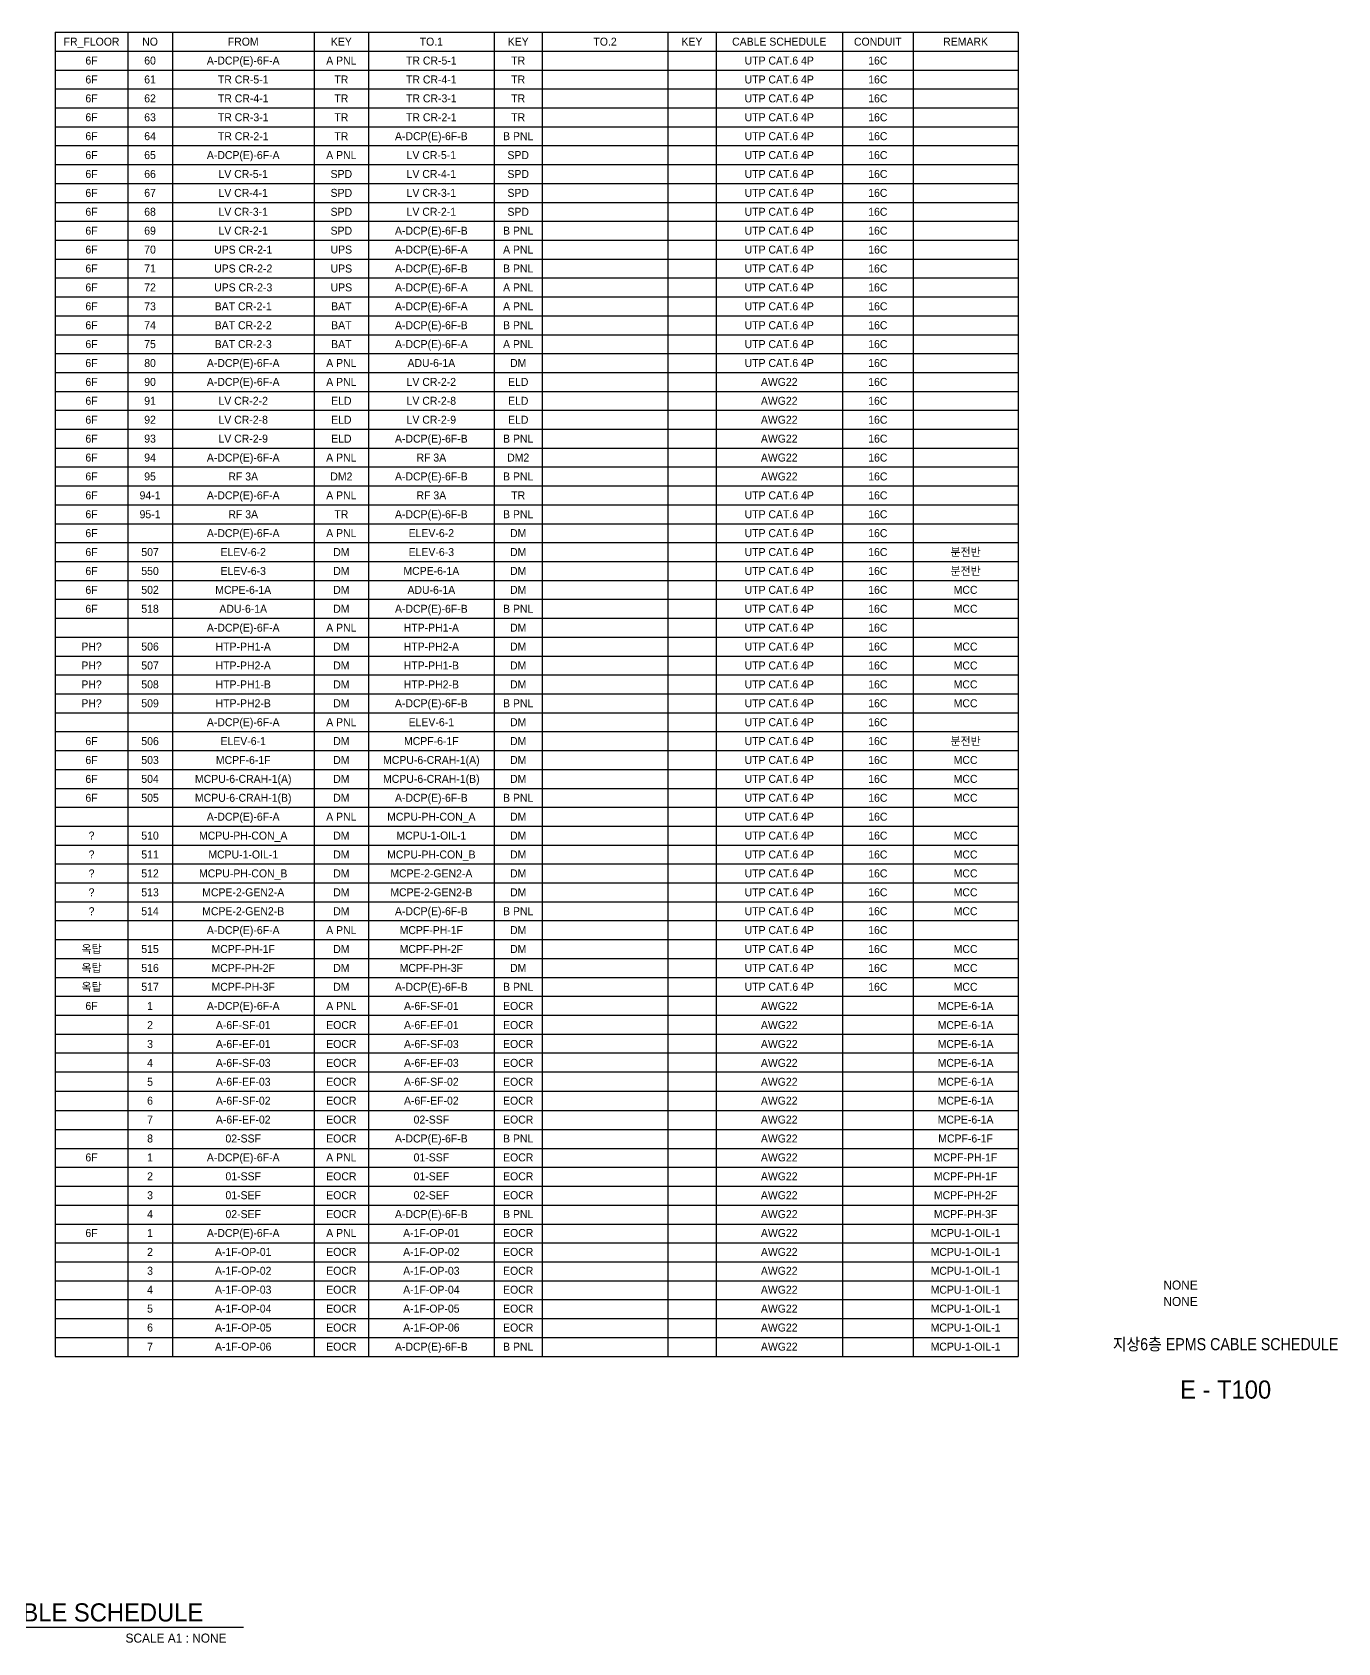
# Model space of a CAD drawing. Header units: millimetres. Extents: x 89450 to 753248, y -530175 to 1209785.
# Drawn here: x 435920 to 500635, y 717594 to 797425 of the extents above; entities that cross this region are included whole.
import ezdxf
from ezdxf.enums import TextEntityAlignment as Align

# ---------------------------------------------------------------- set-up
doc = ezdxf.new("R2010")
doc.units = ezdxf.units.MM
doc.header["$LTSCALE"] = 150
for name, color, linetype in [('-----29 Cable Schedule', 1, 'Continuous'), ('-----30 Text', 2, 'Continuous'), ('-----41 Drawing Title', 2, 'Continuous'), ('-----42 Drawing Number', 2, 'Continuous'), ('-----43 Drawing Scale', 3, 'Continuous')]:
    doc.layers.add(name, color=color, linetype=linetype)
doc.styles.add('ELEC', font='')
doc.styles.get('ELEC').set_extended_font_data('Dotum')

msp = doc.modelspace()

# ---------------------------------------------------------------- linework, layer by layer
at = {"layer": '-----29 Cable Schedule'}
for p, q in [((437065, 797425), (437065, 796488)), ((437065, 797425), (484784, 797425)), ((440657, 797425), (440657, 796488)), ((442866, 797425), (442866, 796488)), ((449893, 797425), (449893, 796488)), ((452592, 797425), (452592, 796488)), ((458816, 797425), (458816, 796488)), ((461203, 797425), (461203, 796488)), ((467428, 797425), (467428, 796488)), ((469815, 797425), (469815, 796488)), ((476084, 797425), (476084, 796488)), ((479586, 797425), (479586, 796488)), ((484784, 797425), (484784, 796488)), ((437065, 796488), (437065, 731792)), ((437065, 796488), (484784, 796488)), ((437065, 796488), (484784, 796488)), ((440657, 796488), (440657, 731792)), ((442866, 796488), (442866, 731792)), ((449893, 796488), (449893, 731792)), ((452592, 796488), (452592, 731792)), ((458816, 796488), (458816, 731792)), ((461203, 796488), (461203, 731792)), ((467428, 796488), (467428, 731792)), ((469815, 796488), (469815, 731792)), ((476084, 796488), (476084, 731792)), ((479586, 796488), (479586, 731792)), ((484784, 796488), (484784, 731792)), ((437065, 795551), (484784, 795551)), ((437065, 794614), (484784, 794614)), ((437065, 793677), (484784, 793677)), ((437065, 792740), (484784, 792740)), ((437065, 791803), (484784, 791803)), ((437065, 790866), (484784, 790866)), ((437065, 789929), (484784, 789929)), ((437065, 788992), (484784, 788992)), ((437065, 788055), (484784, 788055)), ((437065, 787118), (484784, 787118)), ((437065, 786181), (484784, 786181)), ((437065, 785244), (484784, 785244)), ((437065, 784307), (484784, 784307)), ((437065, 783370), (484784, 783370)), ((437065, 782433), (484784, 782433)), ((437065, 781496), (484784, 781496)), ((437065, 780559), (484784, 780559)), ((437065, 779623), (484784, 779623)), ((437065, 778686), (484784, 778686)), ((437065, 777749), (484784, 777749)), ((437065, 776812), (484784, 776812)), ((437065, 775875), (484784, 775875)), ((437065, 774938), (484784, 774938)), ((437065, 774001), (484784, 774001)), ((437065, 773064), (484784, 773064)), ((437065, 772127), (484784, 772127)), ((437065, 771190), (484784, 771190)), ((437065, 770253), (484784, 770253)), ((437065, 769316), (484784, 769316)), ((437065, 768379), (484784, 768379)), ((437065, 767442), (484784, 767442)), ((437065, 766505), (484784, 766505)), ((437065, 765568), (484784, 765568)), ((437065, 764631), (484784, 764631)), ((437065, 763694), (484784, 763694)), ((437065, 762757), (484784, 762757)), ((437065, 761820), (484784, 761820)), ((437065, 760883), (484784, 760883)), ((437065, 759946), (484784, 759946)), ((437065, 759009), (484784, 759009)), ((437065, 758072), (484784, 758072)), ((437065, 757135), (484784, 757135)), ((437065, 756198), (484784, 756198)), ((437065, 755261), (484784, 755261)), ((437065, 754324), (484784, 754324)), ((437065, 753387), (484784, 753387)), ((437065, 752450), (484784, 752450)), ((437065, 751513), (484784, 751513)), ((437065, 750576), (484784, 750576)), ((437065, 749639), (484784, 749639)), ((437065, 748702), (484784, 748702)), ((437065, 747765), (484784, 747765)), ((437065, 746828), (484784, 746828)), ((437065, 745891), (484784, 745891)), ((437065, 744932), (484784, 744932)), ((437065, 743973), (484784, 743973)), ((437065, 743036), (484784, 743036)), ((437065, 742099), (484784, 742099)), ((437065, 741162), (484784, 741162)), ((437065, 740225), (484784, 740225)), ((437065, 739288), (484784, 739288)), ((437065, 738351), (484784, 738351)), ((437065, 737414), (484784, 737414)), ((437065, 736477), (484784, 736477)), ((437065, 735540), (484784, 735540)), ((437065, 734603), (484784, 734603)), ((437065, 733666), (484784, 733666)), ((437065, 732729), (484784, 732729)), ((437065, 731792), (484784, 731792))]:
    msp.add_line(p, q, dxfattribs=at)
at = {"layer": '-----41 Drawing Title', "color": 7}
msp.add_line((446394, 718350), (424806, 718350), dxfattribs=at)

# ---------------------------------------------------------------- texts
at = {"layer": '-----30 Text', "style": 'ELEC'}
for s, height, p in [('FR_FLOOR', 396.6, (438861, 796957)), ('NO', 396.6, (441761, 796957)), ('FROM', 396.6, (446379, 796957)), ('KEY', 396.6, (451243, 796957)), ('TO.1', 396.6, (455704, 796957)), ('KEY', 396.6, (460010, 796957)), ('TO.2', 396.6, (464316, 796957)), ('KEY', 396.6, (468621, 796957)), ('CABLE SCHEDULE', 396.6, (472949, 796957)), ('CONDUIT', 396.6, (477835, 796957)), ('REMARK', 396.6, (482185, 796957)), ('6F', 396.6, (438861, 796020)), ('60', 396.6, (441761, 796020)), ('A-DCP(E)-6F-A', 396.6, (446379, 796020)), ('A PNL', 396.6, (451243, 796020)), ('TR CR-5-1', 396.6, (455704, 796020)), ('TR', 396.6, (460010, 796020)), ('UTP CAT.6 4P', 396.6, (472949, 796020)), ('16C', 396.6, (477835, 796020)), ('6F', 396.6, (438861, 795083)), ('61', 396.6, (441761, 795083)), ('TR CR-5-1', 396.6, (446379, 795083)), ('TR', 396.6, (451243, 795083)), ('TR CR-4-1', 396.6, (455704, 795083)), ('TR', 396.6, (460010, 795083)), ('UTP CAT.6 4P', 396.6, (472949, 795083)), ('16C', 396.6, (477835, 795083)), ('6F', 396.6, (438861, 794146)), ('62', 396.6, (441761, 794146)), ('TR CR-4-1', 396.6, (446379, 794146)), ('TR', 396.6, (451243, 794146)), ('TR CR-3-1', 396.6, (455704, 794146)), ('TR', 396.6, (460010, 794146)), ('UTP CAT.6 4P', 396.6, (472949, 794146)), ('16C', 396.6, (477835, 794146)), ('6F', 396.6, (438861, 793209)), ('63', 396.6, (441761, 793209)), ('TR CR-3-1', 396.6, (446379, 793209)), ('TR', 396.6, (451243, 793209)), ('TR CR-2-1', 396.6, (455704, 793209)), ('TR', 396.6, (460010, 793209)), ('UTP CAT.6 4P', 396.6, (472949, 793209)), ('16C', 396.6, (477835, 793209)), ('6F', 396.6, (438861, 792272)), ('64', 396.6, (441761, 792272)), ('TR CR-2-1', 396.6, (446379, 792272)), ('TR', 396.6, (451243, 792272)), ('A-DCP(E)-6F-B', 396.6, (455704, 792272)), ('B PNL', 396.6, (460010, 792272)), ('UTP CAT.6 4P', 396.6, (472949, 792272)), ('16C', 396.6, (477835, 792272)), ('6F', 396.6, (438861, 791335)), ('65', 396.6, (441761, 791335)), ('A-DCP(E)-6F-A', 396.6, (446379, 791335)), ('A PNL', 396.6, (451243, 791335)), ('LV CR-5-1', 396.6, (455704, 791335)), ('SPD', 396.6, (460010, 791335)), ('UTP CAT.6 4P', 396.6, (472949, 791335)), ('16C', 396.6, (477835, 791335)), ('6F', 396.6, (438861, 790398)), ('66', 396.6, (441761, 790398)), ('LV CR-5-1', 396.6, (446379, 790398)), ('SPD', 396.6, (451243, 790398)), ('LV CR-4-1', 396.6, (455704, 790398)), ('SPD', 396.6, (460010, 790398)), ('UTP CAT.6 4P', 396.6, (472949, 790398)), ('16C', 396.6, (477835, 790398)), ('6F', 396.6, (438861, 789461)), ('67', 396.6, (441761, 789461)), ('LV CR-4-1', 396.6, (446379, 789461)), ('SPD', 396.6, (451243, 789461)), ('LV CR-3-1', 396.6, (455704, 789461)), ('SPD', 396.6, (460010, 789461)), ('UTP CAT.6 4P', 396.6, (472949, 789461)), ('16C', 396.6, (477835, 789461)), ('6F', 396.6, (438861, 788524)), ('68', 396.6, (441761, 788524)), ('LV CR-3-1', 396.6, (446379, 788524)), ('SPD', 396.6, (451243, 788524)), ('LV CR-2-1', 396.6, (455704, 788524)), ('SPD', 396.6, (460010, 788524)), ('UTP CAT.6 4P', 396.6, (472949, 788524)), ('16C', 396.6, (477835, 788524)), ('6F', 396.6, (438861, 787587)), ('69', 396.6, (441761, 787587)), ('LV CR-2-1', 396.6, (446379, 787587)), ('SPD', 396.6, (451243, 787587)), ('A-DCP(E)-6F-B', 396.6, (455704, 787587)), ('B PNL', 396.6, (460010, 787587)), ('UTP CAT.6 4P', 396.6, (472949, 787587)), ('16C', 396.6, (477835, 787587)), ('6F', 396.6, (438861, 786650)), ('70', 396.6, (441761, 786650)), ('UPS CR-2-1', 396.6, (446379, 786650)), ('UPS', 396.6, (451243, 786650)), ('A-DCP(E)-6F-A', 396.6, (455704, 786650)), ('A PNL', 396.6, (460010, 786650)), ('UTP CAT.6 4P', 396.6, (472949, 786650)), ('16C', 396.6, (477835, 786650)), ('6F', 396.6, (438861, 785713)), ('71', 396.6, (441761, 785713)), ('UPS CR-2-2', 396.6, (446379, 785713)), ('UPS', 396.6, (451243, 785713)), ('A-DCP(E)-6F-B', 396.6, (455704, 785713)), ('B PNL', 396.6, (460010, 785713)), ('UTP CAT.6 4P', 396.6, (472949, 785713)), ('16C', 396.6, (477835, 785713)), ('6F', 396.6, (438861, 784776)), ('72', 396.6, (441761, 784776)), ('UPS CR-2-3', 396.6, (446379, 784776)), ('UPS', 396.6, (451243, 784776)), ('A-DCP(E)-6F-A', 396.6, (455704, 784776)), ('A PNL', 396.6, (460010, 784776)), ('UTP CAT.6 4P', 396.6, (472949, 784776)), ('16C', 396.6, (477835, 784776)), ('6F', 396.6, (438861, 783839)), ('73', 396.6, (441761, 783839)), ('BAT CR-2-1', 396.6, (446379, 783839)), ('BAT', 396.6, (451243, 783839)), ('A-DCP(E)-6F-A', 396.6, (455704, 783839)), ('A PNL', 396.6, (460010, 783839)), ('UTP CAT.6 4P', 396.6, (472949, 783839)), ('16C', 396.6, (477835, 783839)), ('6F', 396.6, (438861, 782902)), ('74', 396.6, (441761, 782902)), ('BAT CR-2-2', 396.6, (446379, 782902)), ('BAT', 396.6, (451243, 782902)), ('A-DCP(E)-6F-B', 396.6, (455704, 782902)), ('B PNL', 396.6, (460010, 782902)), ('UTP CAT.6 4P', 396.6, (472949, 782902)), ('16C', 396.6, (477835, 782902)), ('6F', 396.6, (438861, 781965)), ('75', 396.6, (441761, 781965)), ('BAT CR-2-3', 396.6, (446379, 781965)), ('BAT', 396.6, (451243, 781965)), ('A-DCP(E)-6F-A', 396.6, (455704, 781965)), ('A PNL', 396.6, (460010, 781965)), ('UTP CAT.6 4P', 396.6, (472949, 781965)), ('16C', 396.6, (477835, 781965)), ('6F', 396.6, (438861, 781028)), ('80', 396.6, (441761, 781028)), ('A-DCP(E)-6F-A', 396.6, (446379, 781028)), ('A PNL', 396.6, (451243, 781028)), ('ADU-6-1A', 396.6, (455704, 781028)), ('DM', 396.6, (460010, 781028)), ('UTP CAT.6 4P', 396.6, (472949, 781028)), ('16C', 396.6, (477835, 781028)), ('6F', 396.6, (438861, 780091)), ('90', 396.6, (441761, 780091)), ('A-DCP(E)-6F-A', 396.6, (446379, 780091)), ('A PNL', 396.6, (451243, 780091)), ('LV CR-2-2', 396.6, (455704, 780091)), ('ELD', 396.6, (460010, 780091)), ('AWG22', 396.6, (472949, 780091)), ('16C', 396.6, (477835, 780091)), ('6F', 396.6, (438861, 779154)), ('91', 396.6, (441761, 779154)), ('LV CR-2-2', 396.6, (446379, 779154)), ('ELD', 396.6, (451243, 779154)), ('LV CR-2-8', 396.6, (455704, 779154)), ('ELD', 396.6, (460010, 779154)), ('AWG22', 396.6, (472949, 779154)), ('16C', 396.6, (477835, 779154)), ('6F', 396.6, (438861, 778217)), ('92', 396.6, (441761, 778217)), ('LV CR-2-8', 396.6, (446379, 778217)), ('ELD', 396.6, (451243, 778217)), ('LV CR-2-9', 396.6, (455704, 778217)), ('ELD', 396.6, (460010, 778217)), ('AWG22', 396.6, (472949, 778217)), ('16C', 396.6, (477835, 778217)), ('6F', 396.6, (438861, 777280)), ('93', 396.6, (441761, 777280)), ('LV CR-2-9', 396.6, (446379, 777280)), ('ELD', 396.6, (451243, 777280)), ('A-DCP(E)-6F-B', 396.6, (455704, 777280)), ('B PNL', 396.6, (460010, 777280)), ('AWG22', 396.6, (472949, 777280)), ('16C', 396.6, (477835, 777280)), ('6F', 396.6, (438861, 776343)), ('94', 396.6, (441761, 776343)), ('A-DCP(E)-6F-A', 396.6, (446379, 776343)), ('A PNL', 396.6, (451243, 776343)), ('RF 3A', 396.6, (455704, 776343)), ('DM2', 396.6, (460010, 776343)), ('AWG22', 396.6, (472949, 776343)), ('16C', 396.6, (477835, 776343)), ('6F', 396.6, (438861, 775406)), ('95', 396.6, (441761, 775406)), ('RF 3A', 396.6, (446379, 775406)), ('DM2', 396.6, (451243, 775406)), ('A-DCP(E)-6F-B', 396.6, (455704, 775406)), ('B PNL', 396.6, (460010, 775406)), ('AWG22', 396.6, (472949, 775406)), ('16C', 396.6, (477835, 775406)), ('6F', 396.6, (438861, 774469)), ('94-1', 396.6, (441761, 774469)), ('A-DCP(E)-6F-A', 396.6, (446379, 774469)), ('A PNL', 396.6, (451243, 774469)), ('RF 3A', 396.6, (455704, 774469)), ('TR', 396.6, (460010, 774469)), ('UTP CAT.6 4P', 396.6, (472949, 774469)), ('16C', 396.6, (477835, 774469)), ('6F', 396.6, (438861, 773532)), ('95-1', 396.6, (441761, 773532)), ('RF 3A', 396.6, (446379, 773532)), ('TR', 396.6, (451243, 773532)), ('A-DCP(E)-6F-B', 396.6, (455704, 773532)), ('B PNL', 396.6, (460010, 773532)), ('UTP CAT.6 4P', 396.6, (472949, 773532)), ('16C', 396.6, (477835, 773532)), ('6F', 396.6, (438861, 772595)), ('A-DCP(E)-6F-A', 396.6, (446379, 772595)), ('A PNL', 396.6, (451243, 772595)), ('ELEV-6-2', 396.6, (455704, 772595)), ('DM', 396.6, (460010, 772595)), ('UTP CAT.6 4P', 396.6, (472949, 772595)), ('16C', 396.6, (477835, 772595)), ('6F', 396.6, (438861, 771658)), ('507', 396.6, (441761, 771658)), ('ELEV-6-2', 396.6, (446379, 771658)), ('DM', 396.6, (451243, 771658)), ('ELEV-6-3', 396.6, (455704, 771658)), ('DM', 396.6, (460010, 771658)), ('UTP CAT.6 4P', 396.6, (472949, 771658)), ('16C', 396.6, (477835, 771658)), ('분전반', 396.6, (482185, 771658)), ('6F', 396.6, (438861, 770721)), ('550', 396.6, (441761, 770721)), ('ELEV-6-3', 396.6, (446379, 770721)), ('DM', 396.6, (451243, 770721)), ('MCPE-6-1A', 396.6, (455704, 770721)), ('DM', 396.6, (460010, 770721)), ('UTP CAT.6 4P', 396.6, (472949, 770721)), ('16C', 396.6, (477835, 770721)), ('분전반', 396.6, (482185, 770721)), ('6F', 396.6, (438861, 769784)), ('502', 396.6, (441761, 769784)), ('MCPE-6-1A', 396.6, (446379, 769784)), ('DM', 396.6, (451243, 769784)), ('ADU-6-1A', 396.6, (455704, 769784)), ('DM', 396.6, (460010, 769784)), ('UTP CAT.6 4P', 396.6, (472949, 769784)), ('16C', 396.6, (477835, 769784)), ('MCC', 396.6, (482185, 769784)), ('6F', 396.6, (438861, 768847)), ('518', 396.6, (441761, 768847)), ('ADU-6-1A', 396.6, (446379, 768847)), ('DM', 396.6, (451243, 768847)), ('A-DCP(E)-6F-B', 396.6, (455704, 768847)), ('B PNL', 396.6, (460010, 768847)), ('UTP CAT.6 4P', 396.6, (472949, 768847)), ('16C', 396.6, (477835, 768847)), ('MCC', 396.6, (482185, 768847)), ('A-DCP(E)-6F-A', 396.6, (446379, 767910)), ('A PNL', 396.6, (451243, 767910)), ('HTP-PH1-A', 396.6, (455704, 767910)), ('DM', 396.6, (460010, 767910)), ('UTP CAT.6 4P', 396.6, (472949, 767910)), ('16C', 396.6, (477835, 767910)), ('PH?', 396.6, (438861, 766973)), ('506', 396.6, (441761, 766973)), ('HTP-PH1-A', 396.6, (446379, 766973)), ('DM', 396.6, (451243, 766973)), ('HTP-PH2-A', 396.6, (455704, 766973)), ('DM', 396.6, (460010, 766973)), ('UTP CAT.6 4P', 396.6, (472949, 766973)), ('16C', 396.6, (477835, 766973)), ('MCC', 396.6, (482185, 766973)), ('PH?', 396.6, (438861, 766036)), ('507', 396.6, (441761, 766036)), ('HTP-PH2-A', 396.6, (446379, 766036)), ('DM', 396.6, (451243, 766036)), ('HTP-PH1-B', 396.6, (455704, 766036)), ('DM', 396.6, (460010, 766036)), ('UTP CAT.6 4P', 396.6, (472949, 766036)), ('16C', 396.6, (477835, 766036)), ('MCC', 396.6, (482185, 766036)), ('PH?', 396.6, (438861, 765099)), ('508', 396.6, (441761, 765099)), ('HTP-PH1-B', 396.6, (446379, 765099)), ('DM', 396.6, (451243, 765099)), ('HTP-PH2-B', 396.6, (455704, 765099)), ('DM', 396.6, (460010, 765099)), ('UTP CAT.6 4P', 396.6, (472949, 765099)), ('16C', 396.6, (477835, 765099)), ('MCC', 396.6, (482185, 765099)), ('PH?', 396.6, (438861, 764162)), ('509', 396.6, (441761, 764162)), ('HTP-PH2-B', 396.6, (446379, 764162)), ('DM', 396.6, (451243, 764162)), ('A-DCP(E)-6F-B', 396.6, (455704, 764162)), ('B PNL', 396.6, (460010, 764162)), ('UTP CAT.6 4P', 396.6, (472949, 764162)), ('16C', 396.6, (477835, 764162)), ('MCC', 396.6, (482185, 764162)), ('A-DCP(E)-6F-A', 396.6, (446379, 763225)), ('A PNL', 396.6, (451243, 763225)), ('ELEV-6-1', 396.6, (455704, 763225)), ('DM', 396.6, (460010, 763225)), ('UTP CAT.6 4P', 396.6, (472949, 763225)), ('16C', 396.6, (477835, 763225)), ('6F', 396.6, (438861, 762288)), ('506', 396.6, (441761, 762288)), ('ELEV-6-1', 396.6, (446379, 762288)), ('DM', 396.6, (451243, 762288)), ('MCPF-6-1F', 396.6, (455704, 762288)), ('DM', 396.6, (460010, 762288)), ('UTP CAT.6 4P', 396.6, (472949, 762288)), ('16C', 396.6, (477835, 762288)), ('분전반', 396.6, (482185, 762288)), ('6F', 396.6, (438861, 761351)), ('503', 396.6, (441761, 761351)), ('MCPF-6-1F', 396.6, (446379, 761351)), ('DM', 396.6, (451243, 761351)), ('MCPU-6-CRAH-1(A)', 396.6, (455704, 761351)), ('DM', 396.6, (460010, 761351)), ('UTP CAT.6 4P', 396.6, (472949, 761351)), ('16C', 396.6, (477835, 761351)), ('MCC', 396.6, (482185, 761351)), ('6F', 396.6, (438861, 760415)), ('504', 396.6, (441761, 760415)), ('MCPU-6-CRAH-1(A)', 396.6, (446379, 760415)), ('DM', 396.6, (451243, 760415)), ('MCPU-6-CRAH-1(B)', 396.6, (455704, 760415)), ('DM', 396.6, (460010, 760415)), ('UTP CAT.6 4P', 396.6, (472949, 760415)), ('16C', 396.6, (477835, 760415)), ('MCC', 396.6, (482185, 760415)), ('6F', 396.6, (438861, 759478)), ('505', 396.6, (441761, 759478)), ('MCPU-6-CRAH-1(B)', 396.6, (446379, 759478)), ('DM', 396.6, (451243, 759478)), ('A-DCP(E)-6F-B', 396.6, (455704, 759478)), ('B PNL', 396.6, (460010, 759478)), ('UTP CAT.6 4P', 396.6, (472949, 759478)), ('16C', 396.6, (477835, 759478)), ('MCC', 396.6, (482185, 759478)), ('A-DCP(E)-6F-A', 396.6, (446379, 758541)), ('A PNL', 396.6, (451243, 758541)), ('MCPU-PH-CON_A', 396.6, (455704, 758541)), ('DM', 396.6, (460010, 758541)), ('UTP CAT.6 4P', 396.6, (472949, 758541)), ('16C', 396.6, (477835, 758541)), ('?', 397, (438861, 757604)), ('510', 396.6, (441761, 757604)), ('MCPU-PH-CON_A', 396.6, (446379, 757604)), ('DM', 396.6, (451243, 757604)), ('MCPU-1-OIL-1', 396.6, (455704, 757604)), ('DM', 396.6, (460010, 757604)), ('UTP CAT.6 4P', 396.6, (472949, 757604)), ('16C', 396.6, (477835, 757604)), ('MCC', 396.6, (482185, 757604)), ('?', 397, (438861, 756667)), ('511', 396.6, (441761, 756667)), ('MCPU-1-OIL-1', 396.6, (446379, 756667)), ('DM', 396.6, (451243, 756667)), ('MCPU-PH-CON_B', 396.6, (455704, 756667)), ('DM', 396.6, (460010, 756667)), ('UTP CAT.6 4P', 396.6, (472949, 756667)), ('16C', 396.6, (477835, 756667)), ('MCC', 396.6, (482185, 756667)), ('?', 397, (438861, 755730)), ('512', 396.6, (441761, 755730)), ('MCPU-PH-CON_B', 396.6, (446379, 755730)), ('DM', 396.6, (451243, 755730)), ('MCPE-2-GEN2-A', 396.6, (455704, 755730)), ('DM', 396.6, (460010, 755730)), ('UTP CAT.6 4P', 396.6, (472949, 755730)), ('16C', 396.6, (477835, 755730)), ('MCC', 396.6, (482185, 755730)), ('?', 397, (438861, 754793)), ('513', 396.6, (441761, 754793)), ('MCPE-2-GEN2-A', 396.6, (446379, 754793)), ('DM', 396.6, (451243, 754793)), ('MCPE-2-GEN2-B', 396.6, (455704, 754793)), ('DM', 396.6, (460010, 754793)), ('UTP CAT.6 4P', 396.6, (472949, 754793)), ('16C', 396.6, (477835, 754793)), ('MCC', 396.6, (482185, 754793)), ('?', 397, (438861, 753856)), ('514', 396.6, (441761, 753856)), ('MCPE-2-GEN2-B', 396.6, (446379, 753856)), ('DM', 396.6, (451243, 753856)), ('A-DCP(E)-6F-B', 396.6, (455704, 753856)), ('B PNL', 396.6, (460010, 753856)), ('UTP CAT.6 4P', 396.6, (472949, 753856)), ('16C', 396.6, (477835, 753856)), ('MCC', 396.6, (482185, 753856)), ('A-DCP(E)-6F-A', 396.6, (446379, 752919)), ('A PNL', 396.6, (451243, 752919)), ('MCPF-PH-1F', 396.6, (455704, 752919)), ('DM', 396.6, (460010, 752919)), ('UTP CAT.6 4P', 396.6, (472949, 752919)), ('16C', 396.6, (477835, 752919)), ('옥탑', 396.6, (438861, 751982)), ('515', 396.6, (441761, 751982)), ('MCPF-PH-1F', 396.6, (446379, 751982)), ('DM', 396.6, (451243, 751982)), ('MCPF-PH-2F', 396.6, (455704, 751982)), ('DM', 396.6, (460010, 751982)), ('UTP CAT.6 4P', 396.6, (472949, 751982)), ('16C', 396.6, (477835, 751982)), ('MCC', 396.6, (482185, 751982)), ('옥탑', 396.6, (438861, 751045)), ('516', 396.6, (441761, 751045)), ('MCPF-PH-2F', 396.6, (446379, 751045)), ('DM', 396.6, (451243, 751045)), ('MCPF-PH-3F', 396.6, (455704, 751045)), ('DM', 396.6, (460010, 751045)), ('UTP CAT.6 4P', 396.6, (472949, 751045)), ('16C', 396.6, (477835, 751045)), ('MCC', 396.6, (482185, 751045)), ('옥탑', 396.6, (438861, 750108)), ('517', 396.6, (441761, 750108)), ('MCPF-PH-3F', 396.6, (446379, 750108)), ('DM', 396.6, (451243, 750108)), ('A-DCP(E)-6F-B', 396.6, (455704, 750108)), ('B PNL', 396.6, (460010, 750108)), ('UTP CAT.6 4P', 396.6, (472949, 750108)), ('16C', 396.6, (477835, 750108)), ('MCC', 396.6, (482185, 750108)), ('6F', 396.6, (438861, 749160)), ('1', 397, (441761, 749160)), ('A-DCP(E)-6F-A', 396.6, (446379, 749160)), ('A PNL', 396.6, (451243, 749160)), ('A-6F-SF-01', 396.6, (455704, 749160)), ('EOCR', 396.6, (460010, 749160)), ('AWG22', 396.6, (472949, 749160)), ('MCPE-6-1A', 396.6, (482185, 749160)), ('2', 397, (441761, 748212)), ('A-6F-SF-01', 396.6, (446379, 748212)), ('EOCR', 396.6, (451243, 748212)), ('A-6F-EF-01', 396.6, (455704, 748212)), ('EOCR', 396.6, (460010, 748212)), ('AWG22', 396.6, (472949, 748212)), ('MCPE-6-1A', 396.6, (482185, 748212)), ('3', 397, (441761, 747275)), ('A-6F-EF-01', 396.6, (446379, 747275)), ('EOCR', 396.6, (451243, 747275)), ('A-6F-SF-03', 396.6, (455704, 747275)), ('EOCR', 396.6, (460010, 747275)), ('AWG22', 396.6, (472949, 747275)), ('MCPE-6-1A', 396.6, (482185, 747275)), ('4', 397, (441761, 746338)), ('A-6F-SF-03', 396.6, (446379, 746338)), ('EOCR', 396.6, (451243, 746338)), ('A-6F-EF-03', 396.6, (455704, 746338)), ('EOCR', 396.6, (460010, 746338)), ('AWG22', 396.6, (472949, 746338)), ('MCPE-6-1A', 396.6, (482185, 746338)), ('5', 397, (441761, 745401)), ('A-6F-EF-03', 396.6, (446379, 745401)), ('EOCR', 396.6, (451243, 745401)), ('A-6F-SF-02', 396.6, (455704, 745401)), ('EOCR', 396.6, (460010, 745401)), ('AWG22', 396.6, (472949, 745401)), ('MCPE-6-1A', 396.6, (482185, 745401)), ('6', 397, (441761, 744464)), ('A-6F-SF-02', 396.6, (446379, 744464)), ('EOCR', 396.6, (451243, 744464)), ('A-6F-EF-02', 396.6, (455704, 744464)), ('EOCR', 396.6, (460010, 744464)), ('AWG22', 396.6, (472949, 744464)), ('MCPE-6-1A', 396.6, (482185, 744464)), ('7', 397, (441761, 743527)), ('A-6F-EF-02', 396.6, (446379, 743527)), ('EOCR', 396.6, (451243, 743527)), ('02-SSF', 396.6, (455704, 743527)), ('EOCR', 396.6, (460010, 743527)), ('AWG22', 396.6, (472949, 743527)), ('MCPE-6-1A', 396.6, (482185, 743527)), ('8', 397, (441761, 742590)), ('02-SSF', 396.6, (446379, 742590)), ('EOCR', 396.6, (451243, 742590)), ('A-DCP(E)-6F-B', 396.6, (455704, 742590)), ('B PNL', 396.6, (460010, 742590)), ('AWG22', 396.6, (472949, 742590)), ('MCPF-6-1F', 396.6, (482185, 742590)), ('6F', 396.6, (438861, 741653)), ('1', 397, (441761, 741653)), ('A-DCP(E)-6F-A', 396.6, (446379, 741653)), ('A PNL', 396.6, (451243, 741653)), ('01-SSF', 396.6, (455704, 741653)), ('EOCR', 396.6, (460010, 741653)), ('AWG22', 396.6, (472949, 741653)), ('MCPF-PH-1F', 396.6, (482185, 741653)), ('2', 397, (441761, 740716)), ('01-SSF', 396.6, (446379, 740716)), ('EOCR', 396.6, (451243, 740716)), ('01-SEF', 396.6, (455704, 740716)), ('EOCR', 396.6, (460010, 740716)), ('AWG22', 396.6, (472949, 740716)), ('MCPF-PH-1F', 396.6, (482185, 740716)), ('3', 397, (441761, 739779)), ('01-SEF', 396.6, (446379, 739779)), ('EOCR', 396.6, (451243, 739779)), ('02-SEF', 396.6, (455704, 739779)), ('EOCR', 396.6, (460010, 739779)), ('AWG22', 396.6, (472949, 739779)), ('MCPF-PH-2F', 396.6, (482185, 739779)), ('4', 397, (441761, 738842)), ('02-SEF', 396.6, (446379, 738842)), ('EOCR', 396.6, (451243, 738842)), ('A-DCP(E)-6F-B', 396.6, (455704, 738842)), ('B PNL', 396.6, (460010, 738842)), ('AWG22', 396.6, (472949, 738842)), ('MCPF-PH-3F', 396.6, (482185, 738842)), ('6F', 396.6, (438861, 737905)), ('1', 397, (441761, 737905)), ('A-DCP(E)-6F-A', 396.6, (446379, 737905)), ('A PNL', 396.6, (451243, 737905)), ('A-1F-OP-01', 396.6, (455704, 737905)), ('EOCR', 396.6, (460010, 737905)), ('AWG22', 396.6, (472949, 737905)), ('MCPU-1-OIL-1', 396.6, (482185, 737905)), ('2', 397, (441761, 736968)), ('A-1F-OP-01', 396.6, (446379, 736968)), ('EOCR', 396.6, (451243, 736968)), ('A-1F-OP-02', 396.6, (455704, 736968)), ('EOCR', 396.6, (460010, 736968)), ('AWG22', 396.6, (472949, 736968)), ('MCPU-1-OIL-1', 396.6, (482185, 736968)), ('3', 397, (441761, 736031)), ('A-1F-OP-02', 396.6, (446379, 736031)), ('EOCR', 396.6, (451243, 736031)), ('A-1F-OP-03', 396.6, (455704, 736031)), ('EOCR', 396.6, (460010, 736031)), ('AWG22', 396.6, (472949, 736031)), ('MCPU-1-OIL-1', 396.6, (482185, 736031)), ('4', 397, (441761, 735094)), ('A-1F-OP-03', 396.6, (446379, 735094)), ('EOCR', 396.6, (451243, 735094)), ('A-1F-OP-04', 396.6, (455704, 735094)), ('EOCR', 396.6, (460010, 735094)), ('AWG22', 396.6, (472949, 735094)), ('MCPU-1-OIL-1', 396.6, (482185, 735094)), ('5', 397, (441761, 734157)), ('A-1F-OP-04', 396.6, (446379, 734157)), ('EOCR', 396.6, (451243, 734157)), ('A-1F-OP-05', 396.6, (455704, 734157)), ('EOCR', 396.6, (460010, 734157)), ('AWG22', 396.6, (472949, 734157)), ('MCPU-1-OIL-1', 396.6, (482185, 734157)), ('6', 397, (441761, 733220)), ('A-1F-OP-05', 396.6, (446379, 733220)), ('EOCR', 396.6, (451243, 733220)), ('A-1F-OP-06', 396.6, (455704, 733220)), ('EOCR', 396.6, (460010, 733220)), ('AWG22', 396.6, (472949, 733220)), ('MCPU-1-OIL-1', 396.6, (482185, 733220)), ('7', 397, (441761, 732272)), ('A-1F-OP-06', 396.6, (446379, 732272)), ('EOCR', 396.6, (451243, 732272)), ('A-DCP(E)-6F-B', 396.6, (455704, 732272)), ('B PNL', 396.6, (460010, 732272)), ('AWG22', 396.6, (472949, 732272)), ('MCPU-1-OIL-1', 396.6, (482185, 732272))]:
    msp.add_text(s, height=height, dxfattribs=at).set_placement(p, align=Align.MIDDLE_CENTER)
at = {"layer": '-----41 Drawing Title', "style": 'ELEC', "width": 0.9}
msp.add_text('지상6층 EPMS CABLE SCHEDULE', height=600, dxfattribs=at).set_placement((495075, 732395), align=Align.MIDDLE_CENTER)
at = {"layer": '-----41 Drawing Title', "color": 2, "style": 'ELEC'}
msp.add_text('지상6층 EPMS CABLE SCHEDULE', height=900, dxfattribs=at).set_placement((425764, 718650))
at = {"layer": '-----41 Drawing Title', "style": 'ELEC'}
msp.add_text('SCALE A1 : NONE', height=450, dxfattribs=at).set_placement((445552, 717600), align=Align.RIGHT)
at = {"layer": '-----42 Drawing Number', "style": 'ELEC'}
msp.add_text('E - T100', height=900, dxfattribs=at).set_placement((495075, 730145), align=Align.MIDDLE_CENTER)
at = {"layer": '-----43 Drawing Scale', "style": 'ELEC'}
for p in [(492840, 735325), (492840, 734510)]:
    msp.add_text('NONE', height=450, dxfattribs=at).set_placement(p, align=Align.MIDDLE_CENTER)

doc.saveas('drawing.dxf')
